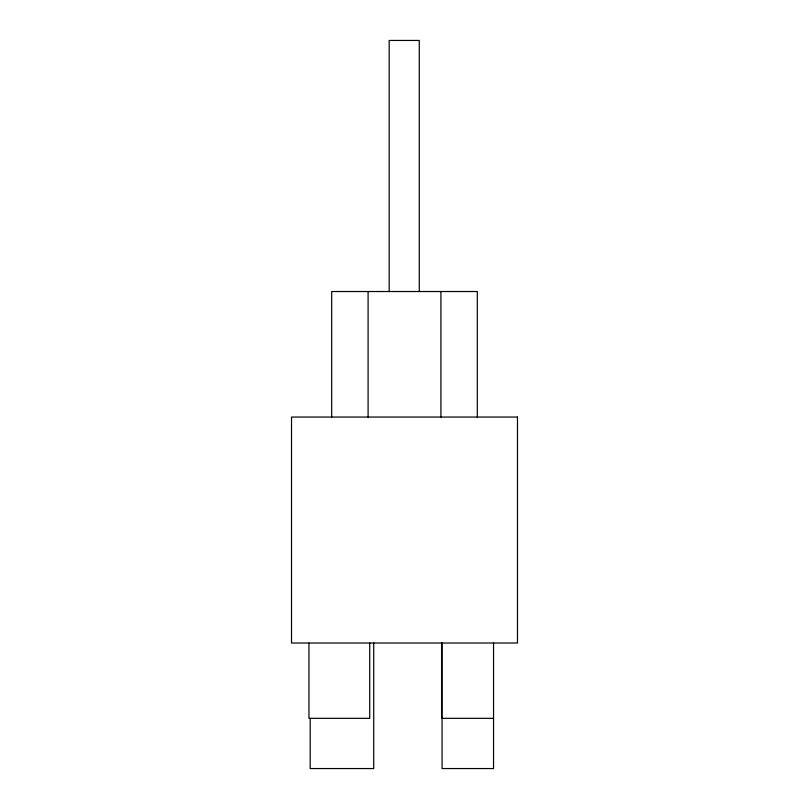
<?xml version="1.0" encoding="UTF-8"?>
<svg xmlns="http://www.w3.org/2000/svg" width="809" height="809" viewBox="0 0 809 809"><rect width="100%" height="100%" fill="white"/><g stroke="black" fill="none" stroke-linecap="round" stroke-linejoin="round"><path stroke-width="1.21" d="M493.561 718.331L441.583 718.331L441.583 643.013M493.541 643.013L493.541 768.55L442.068 768.55L442.068 643.013M477.31 417.05L477.31 291.523L331.69 291.523L331.69 417.05M440.905 291.523L440.905 417.05M419.284 291.523L419.284 40.45L389.18 40.45L389.18 291.523M373.718 643.013L373.718 768.55L310.191 768.55L310.191 718.331M369.723 643.013L369.723 718.331L308.957 718.331L308.957 643.013M368.095 291.523L368.095 417.05M517.477 417.05L291.523 417.05L291.523 643.013L517.477 643.013L517.477 417.05"/></g></svg>
